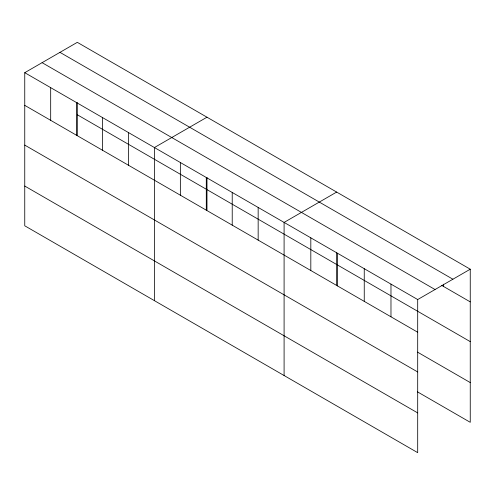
<?xml version="1.0" encoding="UTF-8"?>
<svg xmlns="http://www.w3.org/2000/svg" width="495" height="495" viewBox="0 0 495 495"><rect width="100%" height="100%" fill="white"/><g stroke="black" fill="none" stroke-linecap="round" stroke-linejoin="round"><path stroke-width="0.74" d="M24.75 72.685L417.693 299.549L417.693 452.659L24.75 225.794L24.75 72.685L77.307 42.341L470.25 269.206L470.25 422.315L417.477 391.848M206.978 117.204L154.421 147.547L154.421 300.663M336.65 192.072L284.093 222.416L284.093 375.526M417.693 299.549L470.25 269.206M59.963 52.352L452.906 279.217M441.528 285.299L470.25 301.882M42.094 62.667L435.037 289.532M77.307 114.76L470.25 341.624M24.75 105.361L417.693 332.225M417.477 352.106L470.25 382.573M24.75 145.103L417.693 371.968M24.75 186.052L417.693 412.917M443.532 284.173L443.532 286.457M390.976 284.118L390.976 316.794M364.252 268.692L364.252 301.368M337.534 253.267L337.534 285.943M336.65 252.264L336.65 284.965M310.817 237.841L310.817 270.517M258.161 207.442L258.161 240.118M232.223 192.468L232.223 225.145M206.978 177.396L206.978 210.103M206.291 177.495L206.291 210.171M180.359 162.521L180.359 195.197M128.49 132.573L128.49 165.25M102.552 117.6L102.552 150.276M77.307 102.533L77.307 135.234M76.62 102.626L76.62 135.302M50.682 87.652L50.682 120.334"/></g></svg>
